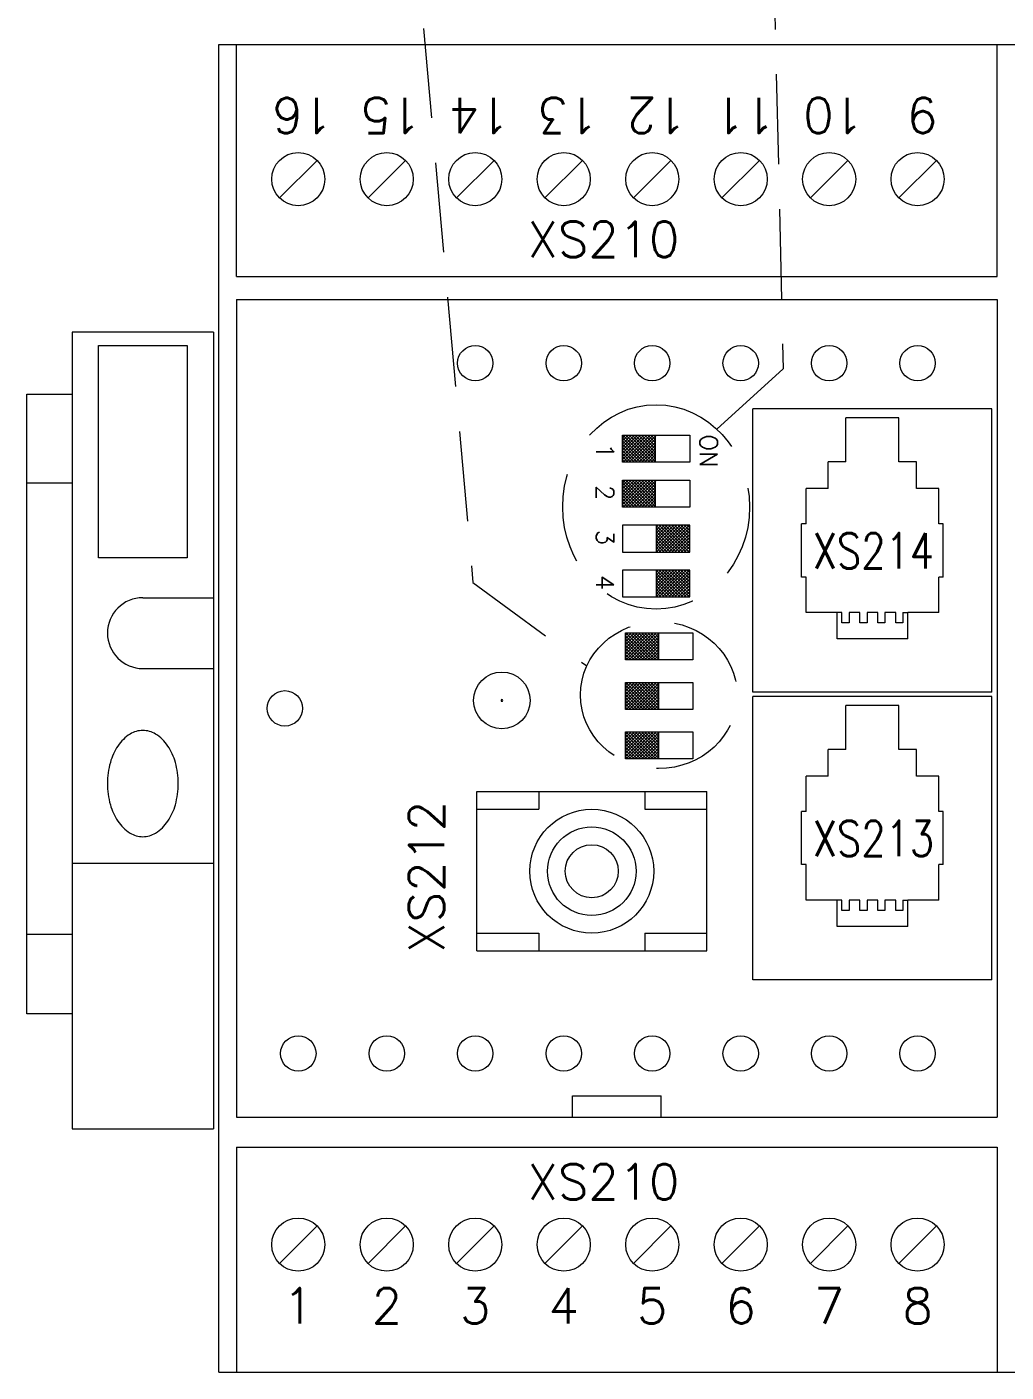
# Model space of a CAD drawing. Extents: x -2993 to 3661, y -4147 to -1441.
# Drawn here: x -729.2 to -673.9, y -1803.3 to -1727.3 of the extents above; entities that cross this region are included whole.
import ezdxf
from ezdxf.enums import TextEntityAlignment as Align

# ---------------------------------------------------------------- set-up
doc = ezdxf.new("R2010")
doc.units = 0
doc.header["$LTSCALE"] = 0.1
doc.header["$MEASUREMENT"] = 0
doc.linetypes.add('DASHED', pattern=[19.05, 12.7, -6.35])
for name, color, linetype in [('KLEMMENMA', 6, 'CONTINUOUS'), ('LAYOUT', 7, 'CONTINUOUS'), ('MOTMODULE', 7, 'CONTINUOUS')]:
    doc.layers.add(name, color=color, linetype=linetype)
doc.styles.get("Standard").update_dxf_attribs({"font": 'simplex.shx'})

msp = doc.modelspace()

# ---------------------------------------------------------------- linework, layer by layer
at = {"layer": 'KLEMMENMA', "color": 7, "lineweight": 13}
for p, q in [((-726.668, -1744.577), (-726.668, -1789.577)), ((-718.668, -1744.577), (-726.668, -1744.577)), ((-718.668, -1744.577), (-718.668, -1789.577)), ((-725.168, -1745.327), (-720.168, -1745.327)), ((-725.168, -1757.327), (-725.168, -1745.327)), ((-720.168, -1745.327), (-720.168, -1757.327)), ((-729.222, -1783.077), (-729.222, -1748.077)), ((-729.222, -1748.077), (-726.668, -1748.077)), ((-729.222, -1753.077), (-726.668, -1753.077)), ((-720.168, -1757.327), (-725.168, -1757.327)), ((-722.668, -1759.577), (-718.668, -1759.577)), ((-722.668, -1763.577), (-718.668, -1763.577)), ((-726.668, -1774.577), (-718.668, -1774.577)), ((-729.222, -1778.577), (-726.668, -1778.577)), ((-726.668, -1783.077), (-729.222, -1783.077)), ((-726.668, -1789.577), (-718.668, -1789.577))]:
    msp.add_line(p, q, dxfattribs=at)
for centre, radius, start, end in [((-722.668, -1761.577), 2, 90, 270), ((-722.181, -1769.224), 2.286, 121.85353, 146.30993), ((-722.668, -1768.439), 1.362, 90, 121.85353), ((-722.668, -1768.439), 1.362, 58.14647, 90), ((-723.156, -1769.224), 2.286, 33.69007, 58.14647), ((-721.407, -1769.739), 3.215, 146.30993, 164.56292), ((-723.929, -1769.739), 3.215, 15.43708, 33.69007), ((-720.184, -1770.077), 4.484, 164.56292, 180), ((-725.153, -1770.077), 4.484, 0, 15.43708), ((-720.184, -1770.077), 4.484, 180, 195.43708), ((-725.153, -1770.077), 4.484, 344.56292, 360), ((-721.407, -1770.415), 3.215, 195.43708, 213.69007), ((-723.929, -1770.415), 3.215, 326.30993, 344.56292), ((-722.181, -1770.93), 2.286, 213.69007, 238.14647), ((-723.156, -1770.93), 2.286, 301.85353, 326.30993), ((-722.668, -1771.715), 1.362, 238.14647, 270), ((-722.668, -1771.715), 1.362, 270, 301.85353)]:
    msp.add_arc(centre, radius, start, end, dxfattribs=at)
at = {"layer": 'LAYOUT', "color": 7, "linetype": 'DASHED', "lineweight": 13, "ltscale": 4}
for p, q in [((-710.188, -1689.463), (-704.02, -1758.721)), ((-687.769, -1691.917), (-686.478, -1746.645)), ((-704.02, -1758.721), (-697.579, -1763.434))]:
    msp.add_line(p, q, dxfattribs=at)
at = {"layer": 'LAYOUT', "color": 7, "lineweight": 13, "ltscale": 4}
msp.add_line((-686.478, -1746.645), (-690.226, -1750.06), dxfattribs=at)
at = {"layer": 'LAYOUT', "color": 7, "lineweight": 13}
for p, q in [((-674.689, -1748.908), (-688.189, -1748.908)), ((-688.189, -1764.908), (-688.189, -1748.908)), ((-679.939, -1749.408), (-682.939, -1749.408)), ((-682.939, -1751.908), (-682.939, -1749.408)), ((-679.939, -1751.908), (-679.939, -1749.408)), ((-674.689, -1764.908), (-674.689, -1748.908)), ((-682.939, -1751.908), (-683.939, -1751.908)), ((-683.939, -1753.408), (-683.939, -1751.908)), ((-678.939, -1751.908), (-679.939, -1751.908)), ((-678.939, -1753.408), (-678.939, -1751.908)), ((-685.189, -1755.408), (-685.189, -1753.408)), ((-683.939, -1753.408), (-685.189, -1753.408)), ((-677.689, -1753.408), (-678.939, -1753.408)), ((-677.689, -1755.408), (-677.689, -1753.408)), ((-685.189, -1755.408), (-685.439, -1755.408)), ((-685.439, -1758.408), (-685.439, -1755.408)), ((-677.439, -1755.408), (-677.689, -1755.408)), ((-677.439, -1758.408), (-677.439, -1755.408)), ((-685.189, -1758.408), (-685.439, -1758.408)), ((-685.189, -1760.408), (-685.189, -1758.408)), ((-677.439, -1758.408), (-677.689, -1758.408)), ((-677.689, -1760.408), (-677.689, -1758.408)), ((-683.439, -1760.408), (-685.189, -1760.408)), ((-683.167, -1760.408), (-683.439, -1760.408)), ((-683.439, -1761.908), (-683.439, -1760.408)), ((-679.712, -1760.408), (-679.439, -1760.408)), ((-677.689, -1760.408), (-679.439, -1760.408)), ((-679.439, -1761.908), (-679.439, -1760.408)), ((-679.439, -1761.908), (-683.439, -1761.908)), ((-674.689, -1764.908), (-688.189, -1764.908)), ((-688.189, -1781.158), (-688.189, -1765.158)), ((-674.689, -1765.158), (-688.189, -1765.158)), ((-674.689, -1781.158), (-674.689, -1765.158)), ((-679.939, -1765.658), (-682.939, -1765.658)), ((-682.939, -1768.158), (-682.939, -1765.658)), ((-679.939, -1768.158), (-679.939, -1765.658)), ((-683.939, -1769.658), (-683.939, -1768.158)), ((-682.939, -1768.158), (-683.939, -1768.158)), ((-678.939, -1768.158), (-679.939, -1768.158)), ((-678.939, -1769.658), (-678.939, -1768.158)), ((-683.939, -1769.658), (-685.189, -1769.658)), ((-685.189, -1771.658), (-685.189, -1769.658)), ((-677.689, -1769.658), (-678.939, -1769.658)), ((-677.689, -1771.658), (-677.689, -1769.658)), ((-703.798, -1770.529), (-690.798, -1770.529)), ((-703.798, -1779.529), (-703.798, -1770.529)), ((-700.298, -1770.529), (-700.298, -1771.529)), ((-694.298, -1770.529), (-694.298, -1771.529)), ((-690.798, -1779.529), (-690.798, -1770.529)), ((-703.798, -1771.529), (-700.298, -1771.529)), ((-694.298, -1771.529), (-690.798, -1771.529)), ((-685.439, -1774.658), (-685.439, -1771.658)), ((-685.189, -1771.658), (-685.439, -1771.658)), ((-677.439, -1771.658), (-677.689, -1771.658)), ((-677.439, -1774.658), (-677.439, -1771.658)), ((-685.189, -1774.658), (-685.439, -1774.658)), ((-685.189, -1776.658), (-685.189, -1774.658)), ((-677.689, -1776.658), (-677.689, -1774.658)), ((-677.439, -1774.658), (-677.689, -1774.658)), ((-683.439, -1776.658), (-685.189, -1776.658)), ((-683.439, -1778.158), (-683.439, -1776.658)), ((-683.167, -1776.658), (-683.439, -1776.658)), ((-679.712, -1776.658), (-679.439, -1776.658)), ((-677.689, -1776.658), (-679.439, -1776.658)), ((-679.439, -1778.158), (-679.439, -1776.658)), ((-679.439, -1778.158), (-683.439, -1778.158)), ((-703.798, -1778.529), (-700.298, -1778.529)), ((-700.298, -1778.529), (-700.298, -1779.529)), ((-694.298, -1778.529), (-690.798, -1778.529)), ((-694.298, -1778.529), (-694.298, -1779.529)), ((-703.798, -1779.529), (-690.798, -1779.529)), ((-674.689, -1781.158), (-688.189, -1781.158))]:
    msp.add_line(p, q, dxfattribs=at)
at = {"layer": 'LAYOUT', "color": 7, "linetype": 'Continuous', "lineweight": 13}
for p, q in [((-695.569, -1750.391), (-691.759, -1750.391)), ((-695.569, -1751.915), (-695.569, -1750.391)), ((-694.714, -1750.391), (-695.569, -1751.246)), ((-694.891, -1750.391), (-695.569, -1751.069)), ((-695.068, -1750.391), (-695.569, -1750.892)), ((-695.245, -1750.391), (-695.569, -1750.715)), ((-695.422, -1750.391), (-695.569, -1750.538)), ((-695.569, -1750.545), (-694.707, -1751.407)), ((-695.569, -1750.722), (-694.884, -1751.407)), ((-695.569, -1750.899), (-695.061, -1751.407)), ((-694.538, -1750.391), (-695.554, -1751.407)), ((-695.546, -1750.391), (-694.53, -1751.407)), ((-694.361, -1750.391), (-695.377, -1751.407)), ((-695.369, -1750.391), (-694.353, -1751.407)), ((-694.184, -1750.391), (-695.2, -1751.407)), ((-695.193, -1750.391), (-694.177, -1751.407)), ((-694.007, -1750.391), (-695.023, -1751.407)), ((-695.016, -1750.391), (-694, -1751.407)), ((-693.831, -1750.391), (-694.847, -1751.407)), ((-694.839, -1750.391), (-693.823, -1751.407)), ((-693.688, -1750.426), (-694.67, -1751.407)), ((-694.662, -1750.391), (-693.688, -1751.365)), ((-693.688, -1750.602), (-694.493, -1751.407)), ((-694.486, -1750.391), (-693.688, -1751.188)), ((-693.688, -1750.779), (-694.316, -1751.407)), ((-694.309, -1750.391), (-693.688, -1751.011)), ((-693.688, -1750.956), (-694.139, -1751.407)), ((-694.132, -1750.391), (-693.688, -1750.835)), ((-693.955, -1750.391), (-693.688, -1750.658)), ((-693.778, -1750.391), (-693.688, -1750.481)), ((-693.688, -1751.915), (-693.688, -1750.391)), ((-691.759, -1750.391), (-691.759, -1751.915)), ((-695.569, -1751.075), (-695.237, -1751.407)), ((-695.569, -1751.252), (-695.414, -1751.407)), ((-695.2, -1751.407), (-695.569, -1751.776)), ((-695.377, -1751.407), (-695.569, -1751.599)), ((-695.554, -1751.407), (-695.569, -1751.422)), ((-695.569, -1751.429), (-695.083, -1751.915)), ((-695.569, -1751.606), (-695.26, -1751.915)), ((-695.569, -1751.782), (-695.436, -1751.915)), ((-695.023, -1751.407), (-695.531, -1751.915)), ((-695.414, -1751.407), (-694.906, -1751.915)), ((-694.847, -1751.407), (-695.355, -1751.915)), ((-695.237, -1751.407), (-694.729, -1751.915)), ((-694.67, -1751.407), (-695.178, -1751.915)), ((-695.061, -1751.407), (-694.553, -1751.915)), ((-694.493, -1751.407), (-695.001, -1751.915)), ((-694.884, -1751.407), (-694.376, -1751.915)), ((-694.316, -1751.407), (-694.824, -1751.915)), ((-694.707, -1751.407), (-694.199, -1751.915)), ((-694.139, -1751.407), (-694.647, -1751.915)), ((-694.53, -1751.407), (-694.022, -1751.915)), ((-693.963, -1751.407), (-694.471, -1751.915)), ((-694.353, -1751.407), (-693.845, -1751.915)), ((-693.786, -1751.407), (-694.294, -1751.915)), ((-694.177, -1751.407), (-693.688, -1751.895)), ((-693.688, -1751.486), (-694.117, -1751.915)), ((-694, -1751.407), (-693.688, -1751.719)), ((-693.688, -1751.133), (-693.963, -1751.407)), ((-693.688, -1751.663), (-693.94, -1751.915)), ((-693.823, -1751.407), (-693.688, -1751.542)), ((-693.688, -1751.309), (-693.786, -1751.407)), ((-691.759, -1751.915), (-695.569, -1751.915)), ((-693.688, -1751.84), (-693.764, -1751.915)), ((-695.569, -1752.931), (-691.759, -1752.931)), ((-695.569, -1754.455), (-695.569, -1752.931)), ((-694.714, -1752.931), (-695.569, -1753.786)), ((-694.891, -1752.931), (-695.569, -1753.609)), ((-695.068, -1752.931), (-695.569, -1753.432)), ((-695.245, -1752.931), (-695.569, -1753.255)), ((-695.422, -1752.931), (-695.569, -1753.078)), ((-695.569, -1753.085), (-694.707, -1753.947)), ((-695.569, -1753.262), (-694.884, -1753.947)), ((-694.538, -1752.931), (-695.554, -1753.947)), ((-695.546, -1752.931), (-694.53, -1753.947)), ((-694.361, -1752.931), (-695.377, -1753.947)), ((-695.369, -1752.931), (-694.353, -1753.947)), ((-694.184, -1752.931), (-695.2, -1753.947)), ((-695.193, -1752.931), (-694.177, -1753.947)), ((-694.007, -1752.931), (-695.023, -1753.947)), ((-695.016, -1752.931), (-694, -1753.947)), ((-693.831, -1752.931), (-694.847, -1753.947)), ((-694.839, -1752.931), (-693.823, -1753.947)), ((-693.688, -1752.966), (-694.67, -1753.947)), ((-694.662, -1752.931), (-693.688, -1753.905)), ((-693.688, -1753.142), (-694.493, -1753.947)), ((-694.486, -1752.931), (-693.688, -1753.728)), ((-693.688, -1753.319), (-694.316, -1753.947)), ((-694.309, -1752.931), (-693.688, -1753.551)), ((-694.132, -1752.931), (-693.688, -1753.375)), ((-693.955, -1752.931), (-693.688, -1753.198)), ((-693.778, -1752.931), (-693.688, -1753.021)), ((-693.688, -1754.455), (-693.688, -1752.931)), ((-691.759, -1752.931), (-691.759, -1754.455)), ((-695.569, -1753.439), (-695.061, -1753.947)), ((-695.569, -1753.615), (-695.237, -1753.947)), ((-695.569, -1753.792), (-695.414, -1753.947)), ((-695.2, -1753.947), (-695.569, -1754.316)), ((-695.377, -1753.947), (-695.569, -1754.139)), ((-695.554, -1753.947), (-695.569, -1753.962)), ((-695.569, -1753.969), (-695.083, -1754.455)), ((-695.023, -1753.947), (-695.531, -1754.455)), ((-695.414, -1753.947), (-694.906, -1754.455)), ((-694.847, -1753.947), (-695.355, -1754.455)), ((-695.237, -1753.947), (-694.729, -1754.455)), ((-694.67, -1753.947), (-695.178, -1754.455)), ((-695.061, -1753.947), (-694.553, -1754.455)), ((-694.493, -1753.947), (-695.001, -1754.455)), ((-694.884, -1753.947), (-694.376, -1754.455)), ((-694.316, -1753.947), (-694.824, -1754.455)), ((-694.707, -1753.947), (-694.199, -1754.455)), ((-694.139, -1753.947), (-694.647, -1754.455)), ((-694.53, -1753.947), (-694.022, -1754.455)), ((-693.963, -1753.947), (-694.471, -1754.455)), ((-694.353, -1753.947), (-693.845, -1754.455)), ((-693.786, -1753.947), (-694.294, -1754.455)), ((-694.177, -1753.947), (-693.688, -1754.435)), ((-693.688, -1753.496), (-694.139, -1753.947)), ((-693.688, -1754.026), (-694.117, -1754.455)), ((-694, -1753.947), (-693.688, -1754.259)), ((-693.688, -1753.673), (-693.963, -1753.947)), ((-693.823, -1753.947), (-693.688, -1754.082)), ((-693.688, -1753.849), (-693.786, -1753.947)), ((-695.569, -1754.146), (-695.26, -1754.455)), ((-695.569, -1754.322), (-695.436, -1754.455)), ((-691.759, -1754.455), (-695.569, -1754.455)), ((-693.688, -1754.203), (-693.94, -1754.455)), ((-693.688, -1754.38), (-693.764, -1754.455)), ((-691.759, -1755.471), (-695.569, -1755.471)), ((-695.569, -1755.471), (-695.569, -1756.995)), ((-692.666, -1755.471), (-693.64, -1756.445)), ((-692.842, -1755.471), (-693.64, -1756.268)), ((-693.019, -1755.471), (-693.64, -1756.091)), ((-693.196, -1755.471), (-693.64, -1755.915)), ((-693.373, -1755.471), (-693.64, -1755.738)), ((-693.55, -1755.471), (-693.64, -1755.561)), ((-693.64, -1756.995), (-693.64, -1755.471)), ((-693.64, -1755.506), (-692.658, -1756.487)), ((-692.489, -1755.471), (-693.505, -1756.487)), ((-693.497, -1755.471), (-692.481, -1756.487)), ((-692.312, -1755.471), (-693.328, -1756.487)), ((-693.321, -1755.471), (-692.305, -1756.487)), ((-692.135, -1755.471), (-693.151, -1756.487)), ((-693.144, -1755.471), (-692.128, -1756.487)), ((-691.959, -1755.471), (-692.975, -1756.487)), ((-692.967, -1755.471), (-691.951, -1756.487)), ((-691.782, -1755.471), (-692.798, -1756.487)), ((-692.79, -1755.471), (-691.774, -1756.487)), ((-692.614, -1755.471), (-691.759, -1756.326)), ((-692.437, -1755.471), (-691.759, -1756.149)), ((-692.26, -1755.471), (-691.759, -1755.972)), ((-692.083, -1755.471), (-691.759, -1755.795)), ((-691.906, -1755.471), (-691.759, -1755.618)), ((-691.759, -1756.995), (-691.759, -1755.471)), ((-693.64, -1755.682), (-692.835, -1756.487)), ((-693.64, -1755.859), (-693.012, -1756.487)), ((-693.64, -1756.036), (-693.189, -1756.487)), ((-693.64, -1756.213), (-693.365, -1756.487)), ((-691.759, -1755.625), (-692.621, -1756.487)), ((-691.759, -1755.802), (-692.444, -1756.487)), ((-691.759, -1755.979), (-692.267, -1756.487)), ((-691.759, -1756.155), (-692.091, -1756.487)), ((-691.759, -1756.332), (-691.914, -1756.487)), ((-695.569, -1756.995), (-691.759, -1756.995)), ((-693.64, -1756.389), (-693.542, -1756.487)), ((-693.151, -1756.487), (-693.64, -1756.975)), ((-693.328, -1756.487), (-693.64, -1756.799)), ((-693.505, -1756.487), (-693.64, -1756.622)), ((-693.64, -1756.566), (-693.211, -1756.995)), ((-693.64, -1756.743), (-693.388, -1756.995)), ((-693.64, -1756.92), (-693.564, -1756.995)), ((-693.542, -1756.487), (-693.034, -1756.995)), ((-692.975, -1756.487), (-693.483, -1756.995)), ((-693.365, -1756.487), (-692.857, -1756.995)), ((-692.798, -1756.487), (-693.306, -1756.995)), ((-693.189, -1756.487), (-692.681, -1756.995)), ((-692.621, -1756.487), (-693.129, -1756.995)), ((-693.012, -1756.487), (-692.504, -1756.995)), ((-692.444, -1756.487), (-692.952, -1756.995)), ((-692.835, -1756.487), (-692.327, -1756.995)), ((-692.267, -1756.487), (-692.775, -1756.995)), ((-692.658, -1756.487), (-692.15, -1756.995)), ((-692.091, -1756.487), (-692.599, -1756.995)), ((-692.481, -1756.487), (-691.973, -1756.995)), ((-691.914, -1756.487), (-692.422, -1756.995)), ((-692.305, -1756.487), (-691.797, -1756.995)), ((-691.759, -1756.509), (-692.245, -1756.995)), ((-692.128, -1756.487), (-691.759, -1756.856)), ((-691.759, -1756.686), (-692.068, -1756.995)), ((-691.951, -1756.487), (-691.759, -1756.679)), ((-691.759, -1756.862), (-691.892, -1756.995)), ((-691.774, -1756.487), (-691.759, -1756.502)), ((-691.759, -1758.011), (-695.569, -1758.011)), ((-695.569, -1758.011), (-695.569, -1759.535)), ((-692.666, -1758.011), (-693.64, -1758.985)), ((-692.842, -1758.011), (-693.64, -1758.808)), ((-693.019, -1758.011), (-693.64, -1758.631)), ((-693.196, -1758.011), (-693.64, -1758.455)), ((-693.373, -1758.011), (-693.64, -1758.278)), ((-693.55, -1758.011), (-693.64, -1758.101)), ((-693.64, -1759.535), (-693.64, -1758.011)), ((-693.64, -1758.046), (-692.658, -1759.027)), ((-693.64, -1758.222), (-692.835, -1759.027)), ((-693.64, -1758.399), (-693.012, -1759.027)), ((-693.64, -1758.576), (-693.189, -1759.027)), ((-692.489, -1758.011), (-693.505, -1759.027)), ((-693.497, -1758.011), (-692.481, -1759.027)), ((-692.312, -1758.011), (-693.328, -1759.027)), ((-693.321, -1758.011), (-692.305, -1759.027)), ((-692.135, -1758.011), (-693.151, -1759.027)), ((-693.144, -1758.011), (-692.128, -1759.027)), ((-691.959, -1758.011), (-692.975, -1759.027)), ((-692.967, -1758.011), (-691.951, -1759.027)), ((-691.782, -1758.011), (-692.798, -1759.027)), ((-692.79, -1758.011), (-691.774, -1759.027)), ((-691.759, -1758.165), (-692.621, -1759.027)), ((-692.614, -1758.011), (-691.759, -1758.866)), ((-691.759, -1758.342), (-692.444, -1759.027)), ((-692.437, -1758.011), (-691.759, -1758.689)), ((-691.759, -1758.519), (-692.267, -1759.027)), ((-692.26, -1758.011), (-691.759, -1758.512)), ((-692.083, -1758.011), (-691.759, -1758.335)), ((-691.906, -1758.011), (-691.759, -1758.158)), ((-691.759, -1759.535), (-691.759, -1758.011)), ((-693.64, -1758.753), (-693.365, -1759.027)), ((-693.64, -1758.929), (-693.542, -1759.027)), ((-693.151, -1759.027), (-693.64, -1759.515)), ((-693.328, -1759.027), (-693.64, -1759.339)), ((-693.505, -1759.027), (-693.64, -1759.162)), ((-693.64, -1759.106), (-693.211, -1759.535)), ((-693.64, -1759.283), (-693.388, -1759.535)), ((-693.542, -1759.027), (-693.034, -1759.535)), ((-692.975, -1759.027), (-693.483, -1759.535)), ((-693.365, -1759.027), (-692.857, -1759.535)), ((-692.798, -1759.027), (-693.306, -1759.535)), ((-693.189, -1759.027), (-692.681, -1759.535)), ((-692.621, -1759.027), (-693.129, -1759.535)), ((-693.012, -1759.027), (-692.504, -1759.535)), ((-692.444, -1759.027), (-692.952, -1759.535)), ((-692.835, -1759.027), (-692.327, -1759.535)), ((-692.267, -1759.027), (-692.775, -1759.535)), ((-692.658, -1759.027), (-692.15, -1759.535)), ((-692.091, -1759.027), (-692.599, -1759.535)), ((-692.481, -1759.027), (-691.973, -1759.535)), ((-691.914, -1759.027), (-692.422, -1759.535)), ((-692.305, -1759.027), (-691.797, -1759.535)), ((-691.759, -1759.049), (-692.245, -1759.535)), ((-692.128, -1759.027), (-691.759, -1759.396)), ((-691.759, -1758.695), (-692.091, -1759.027)), ((-691.759, -1759.226), (-692.068, -1759.535)), ((-691.951, -1759.027), (-691.759, -1759.219)), ((-691.759, -1758.872), (-691.914, -1759.027)), ((-691.774, -1759.027), (-691.759, -1759.042)), ((-695.569, -1759.535), (-691.759, -1759.535)), ((-693.64, -1759.46), (-693.564, -1759.535)), ((-691.759, -1759.402), (-691.892, -1759.535)), ((-683.167, -1760.992), (-683.167, -1760.408)), ((-682.76, -1760.408), (-682.76, -1760.992)), ((-682.151, -1760.408), (-682.76, -1760.408)), ((-682.151, -1760.992), (-682.151, -1760.408)), ((-681.744, -1760.408), (-681.744, -1760.992)), ((-681.135, -1760.408), (-681.744, -1760.408)), ((-681.135, -1760.992), (-681.135, -1760.408)), ((-680.119, -1760.408), (-680.728, -1760.408)), ((-680.728, -1760.408), (-680.728, -1760.992)), ((-680.119, -1760.992), (-680.119, -1760.408)), ((-679.712, -1760.408), (-679.712, -1760.992)), ((-695.393, -1761.567), (-691.583, -1761.567)), ((-694.539, -1761.567), (-695.393, -1762.422)), ((-694.716, -1761.567), (-695.393, -1762.245)), ((-694.892, -1761.567), (-695.393, -1762.068)), ((-695.069, -1761.567), (-695.393, -1761.891)), ((-695.246, -1761.567), (-695.393, -1761.714)), ((-695.393, -1763.091), (-695.393, -1761.567)), ((-694.362, -1761.567), (-695.378, -1762.583)), ((-695.371, -1761.567), (-694.355, -1762.583)), ((-694.185, -1761.567), (-695.201, -1762.583)), ((-695.194, -1761.567), (-694.178, -1762.583)), ((-694.009, -1761.567), (-695.025, -1762.583)), ((-695.017, -1761.567), (-694.001, -1762.583)), ((-693.832, -1761.567), (-694.848, -1762.583)), ((-694.84, -1761.567), (-693.824, -1762.583)), ((-693.655, -1761.567), (-694.671, -1762.583)), ((-694.664, -1761.567), (-693.648, -1762.583)), ((-693.513, -1761.602), (-694.494, -1762.583)), ((-694.487, -1761.567), (-693.513, -1762.541)), ((-694.31, -1761.567), (-693.513, -1762.364)), ((-694.133, -1761.567), (-693.513, -1762.187)), ((-693.956, -1761.567), (-693.513, -1762.011)), ((-693.78, -1761.567), (-693.513, -1761.834)), ((-693.603, -1761.567), (-693.513, -1761.657)), ((-693.513, -1763.091), (-693.513, -1761.567)), ((-691.583, -1761.567), (-691.583, -1763.091)), ((-682.76, -1760.992), (-683.167, -1760.992)), ((-681.744, -1760.992), (-682.151, -1760.992)), ((-680.728, -1760.992), (-681.135, -1760.992)), ((-679.712, -1760.992), (-680.119, -1760.992)), ((-695.393, -1761.721), (-694.531, -1762.583)), ((-695.393, -1761.898), (-694.708, -1762.583)), ((-695.393, -1762.075), (-694.885, -1762.583)), ((-695.393, -1762.251), (-695.062, -1762.583)), ((-695.393, -1762.428), (-695.239, -1762.583)), ((-693.513, -1761.778), (-694.317, -1762.583)), ((-693.513, -1761.955), (-694.141, -1762.583)), ((-693.513, -1762.132), (-693.964, -1762.583)), ((-693.513, -1762.309), (-693.787, -1762.583)), ((-695.025, -1762.583), (-695.393, -1762.952)), ((-695.201, -1762.583), (-695.393, -1762.775)), ((-695.378, -1762.583), (-695.393, -1762.598)), ((-695.393, -1762.605), (-694.907, -1763.091)), ((-695.393, -1762.782), (-695.084, -1763.091)), ((-695.393, -1762.958), (-695.261, -1763.091)), ((-691.583, -1763.091), (-695.393, -1763.091)), ((-694.848, -1762.583), (-695.356, -1763.091)), ((-695.239, -1762.583), (-694.731, -1763.091)), ((-694.671, -1762.583), (-695.179, -1763.091)), ((-695.062, -1762.583), (-694.554, -1763.091)), ((-694.494, -1762.583), (-695.002, -1763.091)), ((-694.885, -1762.583), (-694.377, -1763.091)), ((-694.317, -1762.583), (-694.825, -1763.091)), ((-694.708, -1762.583), (-694.2, -1763.091)), ((-694.141, -1762.583), (-694.649, -1763.091)), ((-694.531, -1762.583), (-694.023, -1763.091)), ((-693.964, -1762.583), (-694.472, -1763.091)), ((-694.355, -1762.583), (-693.847, -1763.091)), ((-693.787, -1762.583), (-694.295, -1763.091)), ((-694.178, -1762.583), (-693.67, -1763.091)), ((-693.61, -1762.583), (-694.118, -1763.091)), ((-694.001, -1762.583), (-693.513, -1763.071)), ((-693.513, -1762.662), (-693.942, -1763.091)), ((-693.824, -1762.583), (-693.513, -1762.895)), ((-693.513, -1762.839), (-693.765, -1763.091)), ((-693.648, -1762.583), (-693.513, -1762.718)), ((-693.513, -1762.485), (-693.61, -1762.583)), ((-693.513, -1763.016), (-693.588, -1763.091)), ((-695.393, -1764.361), (-691.583, -1764.361)), ((-694.539, -1764.361), (-695.393, -1765.216)), ((-694.716, -1764.361), (-695.393, -1765.039)), ((-694.892, -1764.361), (-695.393, -1764.862)), ((-695.069, -1764.361), (-695.393, -1764.685)), ((-695.246, -1764.361), (-695.393, -1764.508)), ((-695.393, -1765.885), (-695.393, -1764.361)), ((-695.393, -1764.515), (-694.531, -1765.377)), ((-695.393, -1764.692), (-694.708, -1765.377)), ((-694.362, -1764.361), (-695.378, -1765.377)), ((-695.371, -1764.361), (-694.355, -1765.377)), ((-694.185, -1764.361), (-695.201, -1765.377)), ((-695.194, -1764.361), (-694.178, -1765.377)), ((-694.009, -1764.361), (-695.025, -1765.377)), ((-695.017, -1764.361), (-694.001, -1765.377)), ((-693.832, -1764.361), (-694.848, -1765.377)), ((-694.84, -1764.361), (-693.824, -1765.377)), ((-693.655, -1764.361), (-694.671, -1765.377)), ((-694.664, -1764.361), (-693.648, -1765.377)), ((-693.513, -1764.396), (-694.494, -1765.377)), ((-694.487, -1764.361), (-693.513, -1765.335)), ((-693.513, -1764.572), (-694.317, -1765.377)), ((-694.31, -1764.361), (-693.513, -1765.158)), ((-694.133, -1764.361), (-693.513, -1764.981)), ((-693.956, -1764.361), (-693.513, -1764.805)), ((-693.78, -1764.361), (-693.513, -1764.628)), ((-693.603, -1764.361), (-693.513, -1764.451)), ((-693.513, -1765.885), (-693.513, -1764.361)), ((-691.583, -1764.361), (-691.583, -1765.885)), ((-695.393, -1764.869), (-694.885, -1765.377)), ((-695.393, -1765.045), (-695.062, -1765.377)), ((-695.393, -1765.222), (-695.239, -1765.377)), ((-695.025, -1765.377), (-695.393, -1765.746)), ((-695.201, -1765.377), (-695.393, -1765.569)), ((-695.378, -1765.377), (-695.393, -1765.392)), ((-695.393, -1765.399), (-694.907, -1765.885)), ((-694.848, -1765.377), (-695.356, -1765.885)), ((-695.239, -1765.377), (-694.731, -1765.885)), ((-694.671, -1765.377), (-695.179, -1765.885)), ((-695.062, -1765.377), (-694.554, -1765.885)), ((-694.494, -1765.377), (-695.002, -1765.885)), ((-694.885, -1765.377), (-694.377, -1765.885)), ((-694.317, -1765.377), (-694.825, -1765.885)), ((-694.708, -1765.377), (-694.2, -1765.885)), ((-694.141, -1765.377), (-694.649, -1765.885)), ((-694.531, -1765.377), (-694.023, -1765.885)), ((-693.964, -1765.377), (-694.472, -1765.885)), ((-694.355, -1765.377), (-693.847, -1765.885)), ((-693.787, -1765.377), (-694.295, -1765.885)), ((-694.178, -1765.377), (-693.67, -1765.885)), ((-693.513, -1764.749), (-694.141, -1765.377)), ((-693.61, -1765.377), (-694.118, -1765.885)), ((-694.001, -1765.377), (-693.513, -1765.865)), ((-693.513, -1764.926), (-693.964, -1765.377)), ((-693.513, -1765.456), (-693.942, -1765.885)), ((-693.824, -1765.377), (-693.513, -1765.689)), ((-693.513, -1765.103), (-693.787, -1765.377)), ((-693.648, -1765.377), (-693.513, -1765.512)), ((-693.513, -1765.279), (-693.61, -1765.377)), ((-695.393, -1765.576), (-695.084, -1765.885)), ((-695.393, -1765.752), (-695.261, -1765.885)), ((-691.583, -1765.885), (-695.393, -1765.885)), ((-693.513, -1765.633), (-693.765, -1765.885)), ((-693.513, -1765.81), (-693.588, -1765.885)), ((-695.393, -1767.155), (-691.583, -1767.155)), ((-695.393, -1768.679), (-695.393, -1767.155)), ((-694.539, -1767.155), (-695.393, -1768.01)), ((-694.716, -1767.155), (-695.393, -1767.833)), ((-694.892, -1767.155), (-695.393, -1767.656)), ((-695.069, -1767.155), (-695.393, -1767.479)), ((-695.246, -1767.155), (-695.393, -1767.302)), ((-695.393, -1767.309), (-694.531, -1768.171)), ((-695.393, -1767.486), (-694.708, -1768.171)), ((-695.393, -1767.663), (-694.885, -1768.171)), ((-694.362, -1767.155), (-695.378, -1768.171)), ((-695.371, -1767.155), (-694.355, -1768.171)), ((-694.185, -1767.155), (-695.201, -1768.171)), ((-695.194, -1767.155), (-694.178, -1768.171)), ((-694.009, -1767.155), (-695.025, -1768.171)), ((-695.017, -1767.155), (-694.001, -1768.171)), ((-693.832, -1767.155), (-694.848, -1768.171)), ((-694.84, -1767.155), (-693.824, -1768.171)), ((-693.655, -1767.155), (-694.671, -1768.171)), ((-694.664, -1767.155), (-693.648, -1768.171)), ((-693.513, -1767.19), (-694.494, -1768.171)), ((-694.487, -1767.155), (-693.513, -1768.129)), ((-693.513, -1767.366), (-694.317, -1768.171)), ((-694.31, -1767.155), (-693.513, -1767.952)), ((-693.513, -1767.543), (-694.141, -1768.171)), ((-694.133, -1767.155), (-693.513, -1767.775)), ((-693.513, -1767.72), (-693.964, -1768.171)), ((-693.956, -1767.155), (-693.513, -1767.599)), ((-693.78, -1767.155), (-693.513, -1767.422)), ((-693.603, -1767.155), (-693.513, -1767.245)), ((-693.513, -1768.679), (-693.513, -1767.155)), ((-691.583, -1767.155), (-691.583, -1768.679)), ((-695.393, -1767.839), (-695.062, -1768.171)), ((-695.393, -1768.016), (-695.239, -1768.171)), ((-695.025, -1768.171), (-695.393, -1768.54)), ((-695.201, -1768.171), (-695.393, -1768.363)), ((-695.378, -1768.171), (-695.393, -1768.186)), ((-695.393, -1768.193), (-694.907, -1768.679)), ((-695.393, -1768.37), (-695.084, -1768.679)), ((-694.848, -1768.171), (-695.356, -1768.679)), ((-695.239, -1768.171), (-694.731, -1768.679)), ((-694.671, -1768.171), (-695.179, -1768.679)), ((-695.062, -1768.171), (-694.554, -1768.679)), ((-694.494, -1768.171), (-695.002, -1768.679)), ((-694.885, -1768.171), (-694.377, -1768.679)), ((-694.317, -1768.171), (-694.825, -1768.679)), ((-694.708, -1768.171), (-694.2, -1768.679)), ((-694.141, -1768.171), (-694.649, -1768.679)), ((-694.531, -1768.171), (-694.023, -1768.679)), ((-693.964, -1768.171), (-694.472, -1768.679)), ((-694.355, -1768.171), (-693.847, -1768.679)), ((-693.787, -1768.171), (-694.295, -1768.679)), ((-694.178, -1768.171), (-693.67, -1768.679)), ((-693.61, -1768.171), (-694.118, -1768.679)), ((-694.001, -1768.171), (-693.513, -1768.659)), ((-693.513, -1768.25), (-693.942, -1768.679)), ((-693.824, -1768.171), (-693.513, -1768.483)), ((-693.513, -1767.897), (-693.787, -1768.171)), ((-693.513, -1768.427), (-693.765, -1768.679)), ((-693.648, -1768.171), (-693.513, -1768.306)), ((-693.513, -1768.073), (-693.61, -1768.171)), ((-695.393, -1768.546), (-695.261, -1768.679)), ((-691.583, -1768.679), (-695.393, -1768.679)), ((-693.513, -1768.604), (-693.588, -1768.679)), ((-683.167, -1777.242), (-683.167, -1776.658)), ((-682.76, -1776.658), (-682.76, -1777.242)), ((-682.151, -1776.658), (-682.76, -1776.658)), ((-682.151, -1777.242), (-682.151, -1776.658)), ((-681.135, -1776.658), (-681.744, -1776.658)), ((-681.744, -1776.658), (-681.744, -1777.242)), ((-681.135, -1777.242), (-681.135, -1776.658)), ((-680.119, -1776.658), (-680.728, -1776.658)), ((-680.728, -1776.658), (-680.728, -1777.242)), ((-680.119, -1777.242), (-680.119, -1776.658)), ((-679.712, -1776.658), (-679.712, -1777.242)), ((-682.76, -1777.242), (-683.167, -1777.242)), ((-681.744, -1777.242), (-682.151, -1777.242)), ((-680.728, -1777.242), (-681.135, -1777.242)), ((-679.712, -1777.242), (-680.119, -1777.242))]:
    msp.add_line(p, q, dxfattribs=at)
for radius in [3.5, 1.5]:
    msp.add_circle((-697.298, -1775.029), radius, dxfattribs=at)
at = {"layer": 'LAYOUT', "color": 7, "lineweight": 13}
msp.add_circle((-697.298, -1775.029), 2.5, dxfattribs=at)
for start, end in [(0, 180), (180, 0)]:
    msp.add_arc((-702.378, -1765.377), 0.05, start, end, dxfattribs=at)
at = {"layer": 'LAYOUT', "color": 7, "linetype": 'DASHED', "lineweight": 13, "ltscale": 4}
for centre, major_axis, ratio in [((-693.662, -1754.446), (0, 5.776), 0.914373), ((-693.514, -1765.075), (-4.425, 0.005), 0.938062)]:
    msp.add_ellipse(centre, major_axis=major_axis, ratio=ratio, dxfattribs=at)
at = {"layer": 'MOTMODULE', "color": 7, "lineweight": 13}
for p, q in [((-718.383, -1728.327), (-673.383, -1728.327)), ((-718.383, -1803.327), (-718.383, -1728.327)), ((-718.383, -1728.327), (-717.383, -1728.327)), ((-717.383, -1741.427), (-717.383, -1728.327)), ((-674.383, -1741.427), (-674.383, -1728.327)), ((-714.944, -1736.988), (-712.823, -1734.866)), ((-709.944, -1736.988), (-707.823, -1734.866)), ((-704.944, -1736.988), (-702.823, -1734.866)), ((-699.944, -1736.988), (-697.823, -1734.866)), ((-694.944, -1736.988), (-692.823, -1734.866)), ((-689.944, -1736.988), (-687.823, -1734.866)), ((-684.944, -1736.988), (-682.823, -1734.866)), ((-679.944, -1736.988), (-677.823, -1734.866)), ((-717.383, -1741.427), (-674.383, -1741.427)), ((-717.383, -1742.727), (-674.383, -1742.727)), ((-717.383, -1742.727), (-717.383, -1788.927)), ((-674.383, -1742.727), (-674.383, -1788.927)), ((-698.383, -1787.727), (-693.383, -1787.727)), ((-698.383, -1788.927), (-698.383, -1787.727)), ((-693.383, -1788.927), (-693.383, -1787.727)), ((-717.383, -1788.927), (-674.383, -1788.927)), ((-717.383, -1790.627), (-674.383, -1790.627)), ((-717.383, -1790.627), (-717.383, -1803.327)), ((-674.383, -1790.627), (-674.383, -1803.327)), ((-714.944, -1797.188), (-712.823, -1795.066)), ((-709.944, -1797.188), (-707.823, -1795.066)), ((-704.944, -1797.188), (-702.823, -1795.066)), ((-699.944, -1797.188), (-697.823, -1795.066)), ((-694.944, -1797.188), (-692.823, -1795.066)), ((-689.944, -1797.188), (-687.823, -1795.066)), ((-684.944, -1797.188), (-682.823, -1795.066)), ((-679.944, -1797.188), (-677.823, -1795.066)), ((-718.383, -1803.327), (-673.383, -1803.327)), ((-718.383, -1803.327), (-673.383, -1803.327))]:
    msp.add_line(p, q, dxfattribs=at)
for centre, radius in [((-713.883, -1735.927), 1.5), ((-708.883, -1735.927), 1.5), ((-703.883, -1735.927), 1.5), ((-698.883, -1735.927), 1.5), ((-693.883, -1735.927), 1.5), ((-688.883, -1735.927), 1.5), ((-683.883, -1735.927), 1.5), ((-678.883, -1735.927), 1.5), ((-703.883, -1746.327), 1), ((-698.883, -1746.327), 1), ((-693.883, -1746.327), 1), ((-688.883, -1746.327), 1), ((-683.883, -1746.327), 1), ((-678.883, -1746.327), 1), ((-702.378, -1765.377), 1.6), ((-714.644, -1765.827), 1), ((-713.883, -1785.327), 1), ((-708.883, -1785.327), 1), ((-703.883, -1785.327), 1), ((-698.883, -1785.327), 1), ((-693.883, -1785.327), 1), ((-688.883, -1785.327), 1), ((-683.883, -1785.327), 1), ((-678.883, -1785.327), 1), ((-713.883, -1796.127), 1.5), ((-708.883, -1796.127), 1.5), ((-703.883, -1796.127), 1.5), ((-698.883, -1796.127), 1.5), ((-693.883, -1796.127), 1.5), ((-688.883, -1796.127), 1.5), ((-683.883, -1796.127), 1.5), ((-678.883, -1796.127), 1.5)]:
    msp.add_circle(centre, radius, dxfattribs=at)

# ---------------------------------------------------------------- texts
at = {"layer": 'LAYOUT', "color": 7, "linetype": 'Continuous', "lineweight": 13}
for s, p in [('ON', (-691.189, -1750.344)), ('1', (-697.047, -1750.86)), ('2', (-697.047, -1753.208)), ('3', (-697.047, -1755.748)), ('4', (-697.047, -1758.288))]:
    msp.add_text(s, height=1, rotation=270, dxfattribs=at).set_placement(p)
at = {"layer": 'MOTMODULE', "color": 7, "lineweight": 13, "text_generation_flag": 6}
for s, p in [('16', (-713.633, -1731.327)), ('15', (-708.633, -1731.327)), ('14', (-703.633, -1731.327)), ('13', (-698.633, -1731.327)), ('12', (-693.633, -1731.327)), ('11', (-688.633, -1731.327)), ('10', (-683.633, -1731.327)), ('9', (-678.633, -1731.327))]:
    msp.add_text(s, height=2, dxfattribs=at).set_placement(p, align=Align.CENTER)
at = {"layer": 'MOTMODULE', "color": 7, "lineweight": 13}
for s, p in [('XS210', (-696.633, -1740.327)), ('XS210', (-696.633, -1793.577)), ('1', (-713.883, -1800.577)), ('2', (-708.883, -1800.577)), ('3', (-703.883, -1800.577)), ('4', (-698.883, -1800.577)), ('5', (-693.883, -1800.577)), ('6', (-688.883, -1800.577)), ('7', (-683.883, -1800.577)), ('8', (-678.883, -1800.577))]:
    msp.add_text(s, height=2, dxfattribs=at).set_placement(p, align=Align.CENTER)
at = {"layer": 'MOTMODULE', "color": 7, "lineweight": 13, "width": 0.8}
for s, p in [('XS214', (-681.383, -1756.928)), ('XS213', (-681.383, -1773.178))]:
    msp.add_text(s, height=2, dxfattribs=at).set_placement(p, align=Align.MIDDLE_CENTER)
at = {"layer": 'MOTMODULE', "color": 7, "lineweight": 13}
msp.add_text('XS212', height=2, rotation=90, dxfattribs=at).set_placement((-706.633, -1775.339), align=Align.MIDDLE_CENTER)

doc.saveas('drawing.dxf')
